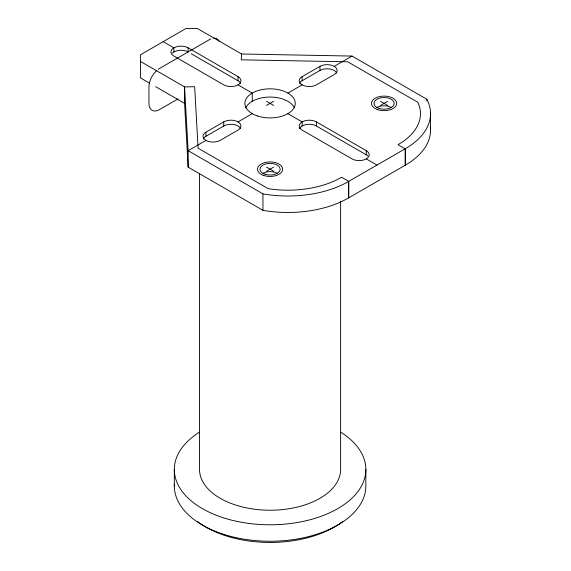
<?xml version="1.0" encoding="UTF-8"?>
<svg xmlns="http://www.w3.org/2000/svg" width="571" height="571" viewBox="0 0 571 571"><rect width="100%" height="100%" fill="white"/><g stroke="black" fill="none" stroke-linecap="round" stroke-linejoin="round"><path stroke-width="0.86" d="M149.602 83.18L140.48 77.913L140.48 54.78L185.918 28.55L197.487 28.55L241.576 54.009L241.255 59.819L347.71 61.804L417.758 102.245L418.871 104.757A75.565 43.624 0 0 1 402.919 141.608L398.023 144.699L405.146 148.81L405.146 165.269L348.46 197.987A85.65 49.449 0 0 1 262.953 210.328L188.137 167.139L184.576 103.372L184.576 86.913L140.48 61.461M241.576 54.009L352.022 56.065L426.837 99.261A85.65 49.449 0 0 1 405.46 148.624L348.46 181.535A85.65 49.449 0 0 1 262.953 193.876L188.137 150.68L184.576 86.913L194.647 86.728L198.08 148.196L268.127 188.637L272.481 189.279A75.565 43.624 0 0 0 336.298 180.065L341.658 177.238L348.781 181.35L348.781 197.809M405.146 165.269L405.46 165.076A85.65 49.449 0 0 0 430.334 126.641M178.052 98.911L159.637 109.546A15.117 8.729 -60 0 1 148.945 103.372L148.945 86.913A15.117 8.729 -60 0 1 156.418 70.833M188.137 167.139L188.137 150.68L205.953 140.395A10.078 5.817 0 0 1 205.953 132.165L223.761 121.887A10.078 5.817 0 0 1 238.014 121.887L252.268 113.658M287.891 93.087L302.145 84.858A10.078 5.817 0 0 1 302.145 76.635L319.953 66.35A10.078 5.817 0 0 1 334.206 66.35L352.022 56.065M203.34 138.889A10.078 5.817 0 0 1 205.953 136.283L223.761 125.998A10.078 5.817 0 0 1 240.619 128.603M299.532 83.352A10.078 5.817 0 0 1 302.145 80.747L319.953 70.461A10.078 5.817 0 0 1 336.811 73.067M266.514 105.428L273.637 101.317M266.514 171.25L273.637 167.132M380.522 105.428L387.645 101.317M380.522 101.317L387.645 105.428M163.199 41.669L173.884 47.836A10.078 5.817 0 0 1 188.137 47.836L238.014 76.635A10.078 5.817 0 0 1 238.014 84.858L252.268 93.087L252.268 101.317M287.891 113.658L302.145 121.887A10.078 5.817 0 0 1 316.391 121.887L366.268 150.68A10.078 5.817 0 0 1 366.268 158.909L376.967 165.083M191.206 53.724L238.014 80.747A10.078 5.817 0 0 1 240.619 83.352M299.532 128.603A10.078 5.817 0 0 1 316.391 125.998L366.268 154.791A10.078 5.817 0 0 1 367.874 155.997M266.514 101.317L273.637 105.428M155.683 86.692L184.576 103.372M266.514 167.132L273.637 171.25M430.52 112.408L430.52 128.86M426.837 99.261L426.837 100.988M405.46 148.624L405.46 165.076M366.268 150.68L366.268 154.791M365.847 469.505L365.847 485.957A95.771 55.294 0 0 1 268.541 541.244A95.771 55.294 0 0 1 174.355 484.187M348.46 181.535L348.46 197.987M340.616 201.263L340.616 469.505A70.54 40.727 0 0 1 270.076 510.224A70.54 40.727 0 0 1 199.543 469.505L199.543 173.641M319.953 66.35L319.953 70.461M316.391 121.887L316.391 125.998M302.145 76.635L302.145 80.747M302.145 125.998L302.145 121.887A10.078 5.817 0 0 0 302.145 130.109L352.022 158.909A10.078 5.817 0 0 0 366.268 158.909M262.953 193.876L262.953 210.328M238.014 76.635L238.014 80.747M223.761 121.887L223.761 125.998M205.953 132.165L205.953 136.283M188.137 47.836L188.137 51.947A10.078 5.817 0 0 0 172.285 53.153M174.312 469.505L174.312 485.957M173.884 51.947L173.884 47.836A10.078 5.817 0 0 0 173.884 56.065L223.761 84.858A10.078 5.817 0 0 0 238.014 84.858M245.744 107.833A25.195 14.546 0 0 1 270.076 97.056A25.195 14.546 0 0 1 294.408 107.833M376.96 107.484A10.078 5.817 0 0 1 391.206 107.484M302.145 84.858A10.078 5.817 0 0 0 316.391 84.858L334.206 74.573A10.078 5.817 0 0 0 334.206 66.35M262.953 173.306A10.078 5.817 0 0 1 277.206 173.306M238.014 121.887A10.078 5.817 0 0 1 238.014 130.109L220.199 140.395A10.078 5.817 0 0 1 205.953 140.395M340.766 432.197A95.771 55.294 0 0 1 336.776 509.182A95.771 55.294 0 0 1 203.376 509.182A95.771 55.294 0 0 1 199.393 432.197M342.393 521.701A90.725 52.375 0 0 1 197.759 521.701M213.604 38.186A15.117 8.729 -60 0 1 219.385 41.526M210.906 38.907A15.117 8.729 -60 0 0 209.514 39.606L159.637 68.406A15.117 8.729 -60 0 0 158.238 69.312M257.485 115.97A25.195 14.546 0 0 0 295.271 103.372A25.195 14.546 0 0 0 257.485 90.775A25.195 14.546 0 0 0 257.485 115.97M379.044 108.411A10.078 5.817 0 0 0 394.161 103.372A10.078 5.817 0 0 0 379.044 98.333A10.078 5.817 0 0 0 379.044 108.411M265.037 174.234A10.078 5.817 0 0 0 280.154 169.194A10.078 5.817 0 0 0 265.037 164.155A10.078 5.817 0 0 0 265.037 174.234M263.167 175.268A12.598 7.273 0 0 0 282.652 169.608A12.598 7.273 0 0 0 264.416 162.699A12.598 7.273 0 0 0 263.167 175.268M377.167 109.454A12.598 7.273 0 0 0 396.659 103.786A12.598 7.273 0 0 0 378.423 96.877A12.598 7.273 0 0 0 377.167 109.454"/></g></svg>
